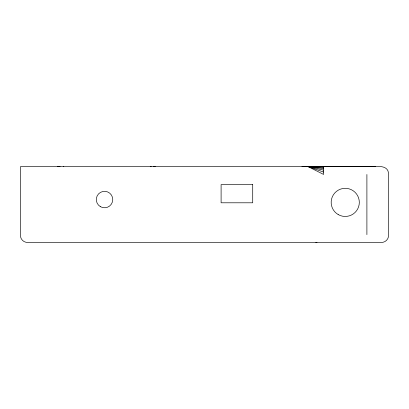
<?xml version="1.0" encoding="UTF-8"?>
<svg xmlns="http://www.w3.org/2000/svg" width="409" height="409" viewBox="0 0 409 409"><rect width="100%" height="100%" fill="white"/><g stroke="black" fill="none" stroke-linecap="round" stroke-linejoin="round"><path stroke-width="0.61" d="M375.605 166.678L20.45 166.637L20.45 234.628C19.975 239.091 23.778 242.895 28.247 242.419L380.753 242.419C385.222 242.895 389.025 239.091 388.55 234.628L388.55 174.474C388.703 163.012 373.55 167.327 366.643 166.581L323.591 166.642L323.591 174.438L308.1 166.637L323.591 166.857M150.394 166.637L150.926 166.637M315.794 242.419L316.985 242.312M63.339 166.642L63.773 166.642L63.339 166.637M153.268 166.647L155.343 166.637M301.939 166.637L323.591 166.642M57.413 166.637L60.108 166.642M150.665 166.637L151.105 166.647M323.591 167.511L308.1 166.637L323.591 172.056M323.591 168.59L308.1 166.637L323.591 170.108M366.899 174.474L366.899 234.628M252.716 184.607L221.1 184.607L221.1 202.798L252.716 202.798L252.716 184.607M338.207 214.572A14.075 14.075 0 0 0 359.317 202.383A14.075 14.075 0 0 0 338.207 190.195A14.075 14.075 0 0 0 338.207 214.572M100.333 206.622A8.226 8.226 0 0 0 112.761 199.648A8.226 8.226 0 0 0 100.507 192.373A8.226 8.226 0 0 0 100.333 206.622"/></g></svg>
